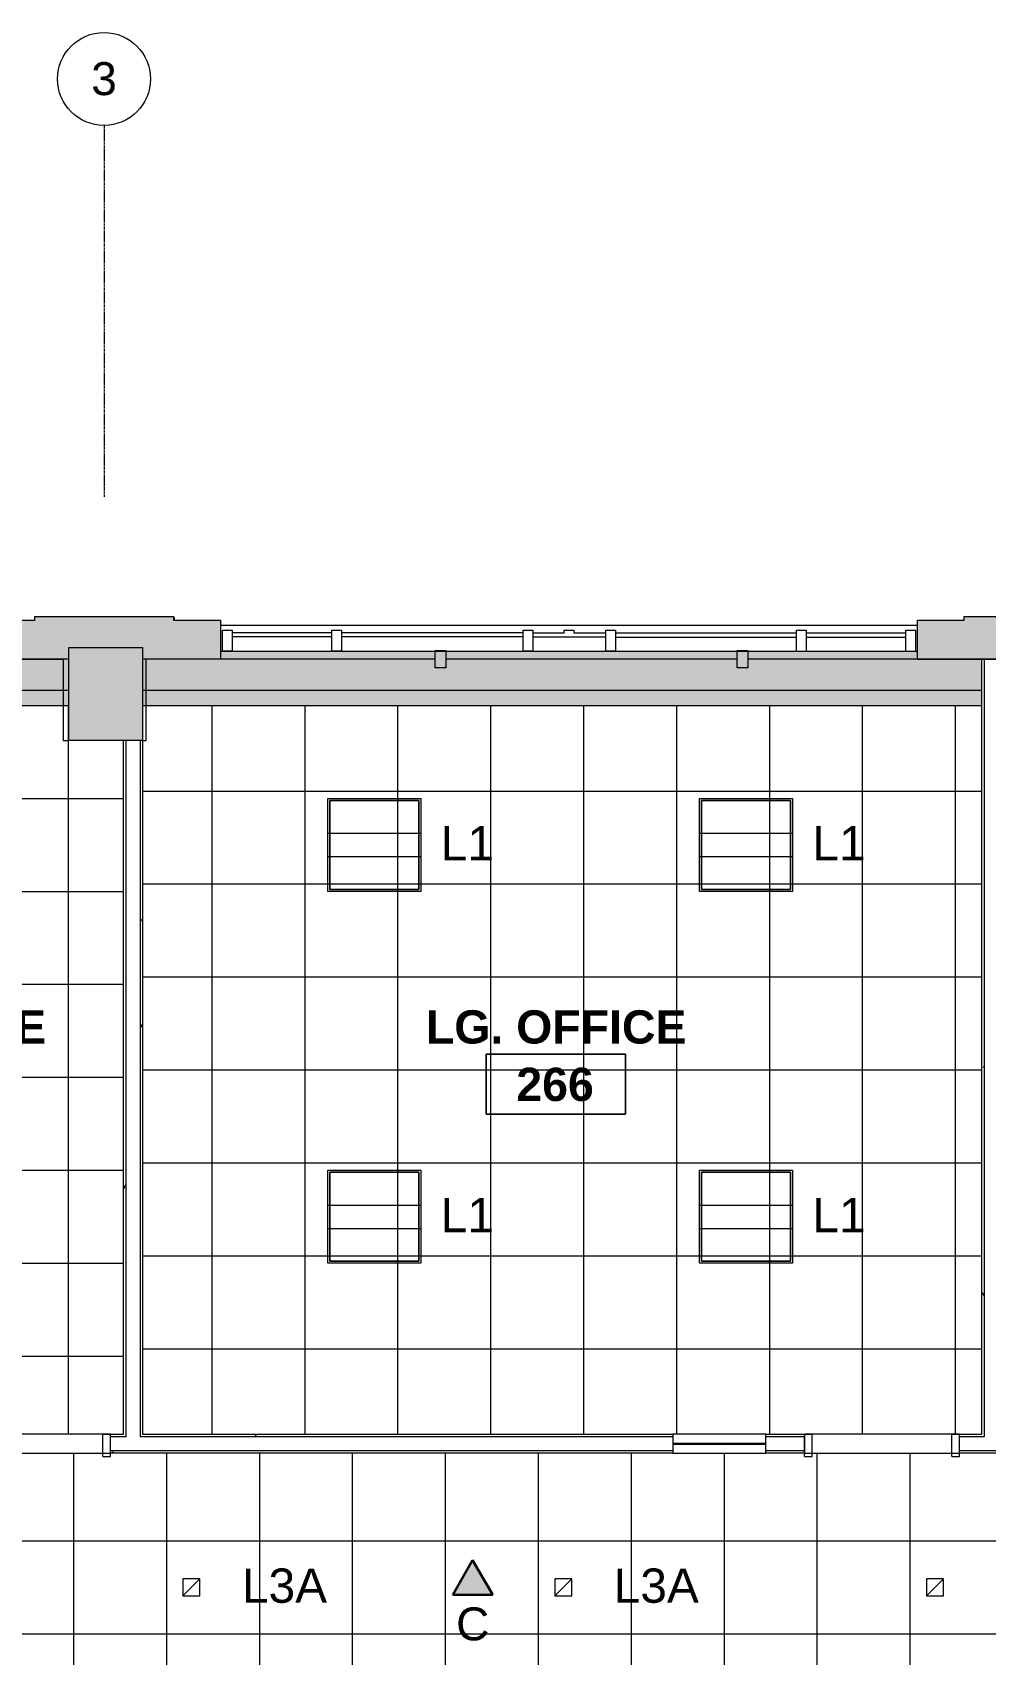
# Model space of a CAD drawing. Header units: inches. Extents: x -24 to 3083, y 122 to 13691.
# Drawn here: x 1141.6 to 1387.8, y 13272.1 to 13691 of the extents above; entities that cross this region are included whole.
import ezdxf

# ---------------------------------------------------------------- set-up
doc = ezdxf.new("R2010")
doc.units = ezdxf.units.IN
doc.header["$MEASUREMENT"] = 0
doc.linetypes.add('X2$0$Grid Line 1_2_', pattern=[0.875, 0.5, -0.125, 0.125, -0.125])
for name, color, linetype, lineweight in [('X2$0$A-ANNO-NOTE', 131, 'Continuous', 9), ('X2$0$A-AREA-IDEN', 2, 'Continuous', 9), ('X2$0$A-CLNG', 13, 'Continuous', 13), ('X2$0$A-CLNG-PATT', 13, 'Continuous', 13), ('X2$0$A-Cols-Extr', 7, 'Continuous', 9), ('X2$0$A-DOOR', 31, 'Continuous', 13), ('X2$0$A-DOOR-FRAM', 31, 'Continuous', 20), ('X2$0$A-GLAZ', 151, 'Continuous', 13), ('X2$0$A-WALL', 113, 'Continuous', 13), ('X2$0$A-Wall-Extr', 7, 'Continuous', 9), ('X2$0$A-WALL-PATT', 111, 'Continuous', 13), ('X2$0$E-ELEC-FIXT', 91, 'Continuous', 9), ('X2$0$E-LITE-EQPM', 33, 'Continuous', 9), ('X2$0$E-LITE-EQPM-IDEN', 33, 'Continuous', 9), ('X2$0$I-WALL', 2, 'Continuous', 9), ('X2$0$Plaza America_Tower 1_2nd Floor -REVIT_dwg', 8, 'Continuous', 9), ('X2$0$S-COLS', 52, 'Continuous', 13), ('X2$0$S-GRID', 1, 'Continuous', 9), ('X2$0$S-GRID-IDEN', 1, 'Continuous', 9)]:
    doc.layers.add(name, color=color, linetype=linetype, lineweight=lineweight)
doc.styles.add('X2$0$Arial_3', font='arial.ttf', dxfattribs={"height": 8.851796})
doc.styles.add('X2$0$Swis721 Lt BT', font='swissl.ttf', dxfattribs={"height": 8.514638})
doc.styles.add('X2$0$Swis721 Lt BT_B', font='', dxfattribs={"height": 8.583975})
doc.styles.get('X2$0$Swis721 Lt BT_B').set_extended_font_data('Swis721 Lt BT', bold=True)
pattern_1 = [(0, (0, 0), (30.72, 7.68), [1.267, -21.773, 1.267, -21.773, -122.88]), (0, (0, 0), (30.72, 7.68), [-46.08, 1.267, -44.813, 1.267, -21.773, -53.76]), (0, (0, 0), (30.72, 7.68), [-115.2, 1.267, -14.093, 1.267, -37.133]), (120, (11.52, 3.84), (-22.0110751, 22.7643004), [1.267, -21.773, 1.267, -21.773, -122.88]), (120, (11.52, 3.84), (-22.0110751, 22.7643004), [-46.08, 1.267, -44.813, 1.267, -21.773, -53.76]), (120, (11.52, 3.84), (-22.0110751, 22.7643004), [-115.2, 1.267, -14.093, 1.267, -37.133]), (240, (15.36, 19.2), (-8.7089249, -30.4443004), [1.267, -21.773, 1.267, -21.773, -122.88]), (240, (15.36, 19.2), (-8.7089249, -30.4443004), [-46.08, 1.267, -44.813, 1.267, -21.773, -53.76]), (240, (15.36, 19.2), (-8.7089249, -30.4443004), [-115.2, 1.267, -14.093, 1.267, -37.133])]
pattern_2 = [(0, (0, 0), (15.36, 3.84), [1.267, -10.253, 1.267, -10.253, -61.44]), (0, (0, 0), (15.36, 3.84), [-23.04, 1.267, -21.773, 1.267, -10.253, -26.88]), (0, (0, 0), (15.36, 3.84), [-57.6, 1.267, -6.413, 1.267, -17.933]), (120, (5.76, 1.92), (-11.00553755, 11.3821502), [1.267, -10.253, 1.267, -10.253, -61.44]), (120, (5.76, 1.92), (-11.00553755, 11.3821502), [-23.04, 1.267, -21.773, 1.267, -10.253, -26.88]), (120, (5.76, 1.92), (-11.00553755, 11.3821502), [-57.6, 1.267, -6.413, 1.267, -17.933]), (240, (7.68, 9.6), (-4.35446245, -15.2221502), [1.267, -10.253, 1.267, -10.253, -61.44]), (240, (7.68, 9.6), (-4.35446245, -15.2221502), [-23.04, 1.267, -21.773, 1.267, -10.253, -26.88]), (240, (7.68, 9.6), (-4.35446245, -15.2221502), [-57.6, 1.267, -6.413, 1.267, -17.933])]

# ---------------------------------------------------------------- blocks, each defined once
blk = doc.blocks.new('X2$0$PS - Duplex - Duplex-4172790-FIRST FLOOR')
at = {"layer": 'X2$0$E-ELEC-FIXT'}
for p, q in [((1.375, 2.25), (-1.375, 2.25)), ((-1.375, 2.25), (-1.375, -2.25)), ((1.375, -2.25), (1.375, 2.25)), ((-1.375, -2.25), (1.375, -2.25))]:
    blk.add_line(p, q, dxfattribs=at)
blk = doc.blocks.new('X2$0$Plaza America_Tower 1_2nd Floor -REVIT_dwg-5250115-FIRST FLOOR')
at = {"layer": 'X2$0$A-Cols-Extr', "color": 253, "flags": 128}
for points in [[(26091.16, 13529.17), (26091.16, 13508.11), (26092.64, 13508.11)], [(26111.64, 13508.11), (26112.64, 13508.11), (26112.64, 13529.17)]]:
    blk.add_lwpolyline(points, dxfattribs=at)
at = {"layer": 'X2$0$A-GLAZ', "color": 253, "lineweight": 9}
for p, q in [((26131.82, 13537.91), (26311.82, 13537.91)), ((26160.57, 13535.91), (26134.82, 13535.91)), ((26160.57, 13534.91), (26134.82, 13534.91)), ((26209.95, 13535.91), (26163.07, 13535.91)), ((26209.95, 13534.91), (26163.07, 13534.91)), ((26212.45, 13534.91), (26231.32, 13534.91)), ((26233.82, 13535.91), (26280.57, 13535.91)), ((26233.82, 13534.85), (26280.57, 13534.85)), ((26283.07, 13535.91), (26308.82, 13535.91)), ((26283.07, 13534.85), (26308.82, 13534.85)), ((26187.25, 13529.16), (26131.82, 13529.16)), ((26265.25, 13529.16), (26190, 13529.16)), ((26311.82, 13529.16), (26268, 13529.16))]:
    blk.add_line(p, q, dxfattribs=at)
at = {"layer": 'X2$0$A-GLAZ', "color": 253, "lineweight": 9, "flags": 128}
for points in [[(26134.82, 13536.66), (26134.82, 13531.16), (26132.32, 13531.16), (26132.32, 13536.66)], [(26160.57, 13531.16), (26160.57, 13536.66), (26163.07, 13536.66), (26163.07, 13531.16)], [(26212.45, 13531.16), (26209.95, 13531.16), (26209.95, 13536.66), (26212.45, 13536.66)], [(26231.32, 13531.16), (26231.32, 13536.66), (26233.82, 13536.66), (26233.82, 13531.16)], [(26283.07, 13531.12), (26280.57, 13531.12), (26280.57, 13536.62), (26283.07, 13536.62)], [(26308.82, 13531.12), (26308.82, 13536.62), (26311.32, 13536.62), (26311.32, 13531.12)]]:
    blk.add_lwpolyline(points, close=True, dxfattribs=at)
blk.add_lwpolyline([(26212.45, 13535.91), (26220.57, 13535.91), (26220.57, 13536.66), (26223.07, 13536.66), (26223.07, 13535.91), (26231.32, 13535.91)], dxfattribs=at)
at = {"layer": 'X2$0$A-Wall-Extr', "color": 253}
for p, q in [((26071.82, 13529.16), (26091.16, 13529.16)), ((26131.82, 13529.16), (26112.64, 13529.16)), ((26311.82, 13529.16), (26331.16, 13529.16))]:
    blk.add_line(p, q, dxfattribs=at)
at = {"layer": 'X2$0$A-Wall-Extr', "color": 253, "flags": 128}
blk.add_lwpolyline([(26119.66, 13539.91), (26119.82, 13539.91), (26119.82, 13539.17)], dxfattribs=at)
blk = doc.blocks.new('X2$0$Single Flush - OTJ_SOLIDFLUSH_ALUM-4900816-FIRST FLOOR')
at = {"layer": 'X2$0$A-DOOR-FRAM'}
for p, q in [((-20, -3.3125), (-20, 2.4375)), ((-20, 2.4375), (-18, 2.4375)), ((-18, -3.3125), (-18, 2.4375)), ((18.000004, -3.3125), (18.000004, 2.4375)), ((18.000004, 2.4375), (20.000004, 2.4375)), ((20.000004, -3.3125), (20.000004, 2.4375)), ((-20, -3.3125), (-18, -3.3125)), ((18.000004, -3.3125), (20.000004, -3.3125))]:
    blk.add_line(p, q, dxfattribs=at)
blk = doc.blocks.new('X2$0$Frameless opening with glazing - 24_ x 96_-4900874-FIRST FLOOR')
at = {"layer": 'X2$0$A-GLAZ', "lineweight": 30}
blk.add_line((-13.5, 0.0625), (10.5, 0.0625), dxfattribs=at)
blk = doc.blocks.new('X2$0$L-Ceiling Light - Linear Box - 2_x2_-4960925-FIRST FLOOR')
at = {"layer": 'X2$0$E-LITE-EQPM'}
for p, q in [((-12, -12), (-12, 12)), ((-12, 12), (12, 12)), ((-12, -12), (-12, 12)), ((-12, 12), (12, 12)), ((-11.5, -11.5), (-11.5, 11.5)), ((-11.5, 11.5), (11.5, 11.5)), ((11.5, 11.5), (-11.5, 11.5)), ((-11.5, 11.5), (-11.5, -11.5)), ((11.5, 11.5), (11.5, -11.5)), ((11.5, -11.5), (11.5, 11.5)), ((12, 12), (12, -12)), ((12, 12), (12, -12)), ((-12, 3), (12, 3)), ((-12, -3), (12, -3)), ((12, -12), (-12, -12)), ((12, -12), (-12, -12)), ((11.5, -11.5), (-11.5, -11.5)), ((-11.5, -11.5), (11.5, -11.5))]:
    blk.add_line(p, q, dxfattribs=at)
blk = doc.blocks.new('X2$0$Concrete-Rectangular-Column - 19 X 24-5195709-FIRST FLOOR')
at = {"layer": 'X2$0$S-COLS', "lineweight": 9}
blk.add_hatch(color=7, dxfattribs=at).paths.add_polyline_path([(-5.74, -12), (9.5, -12), (9.5, 12), (-9.5, 12), (-9.5, -12)], flags=0)
at = {"layer": 'X2$0$S-COLS', "color": 8, "lineweight": 20}
for p, q in [((-9.5, 12), (9.5, 12)), ((-9.5, -12), (-9.5, 12)), ((9.5, 12), (9.5, -12)), ((9.5, -12), (-9.5, -12))]:
    blk.add_line(p, q, dxfattribs=at)
blk = doc.blocks.new('X2$0$L-Recessed Square Downlight - 4_  black trim-5264487-FIRST FLOOR')
at = {"layer": 'X2$0$E-LITE-EQPM'}
for p, q in [((-2.1875, -2.1875), (-2.1875, 2.1875)), ((-2.1875, 2.1875), (2.1875, 2.1875)), ((-2.1875, 2.1875), (2.1875, -2.1875)), ((2.1875, 2.1875), (2.1875, -2.1875)), ((2.1875, -2.1875), (-2.1875, -2.1875))]:
    blk.add_line(p, q, dxfattribs=at)
blk = doc.blocks.new('X2$0$Grid - Grid Head - Circle-50561-FIRST FLOOR')
at = {"layer": 'X2$0$S-GRID-IDEN'}
blk.add_circle((0, 0), 0.125, dxfattribs=at)
blk = doc.blocks.new('X2$0$Room Tag - Room Name and Number-3379422-FIRST FLOOR')
at = {"layer": 'X2$0$A-AREA-IDEN'}
for p, q in [((-0.1881, -0.1636), (-0.1881, -0.0018)), ((-0.1881, -0.0018), (0.1869, -0.0018)), ((0.1869, -0.0018), (-0.1881, -0.0018)), ((-0.1881, -0.0018), (-0.1881, -0.1636)), ((0.1869, -0.0018), (0.1869, -0.1636)), ((0.1869, -0.1636), (0.1869, -0.0018)), ((0.1869, -0.1636), (-0.1881, -0.1636)), ((-0.1881, -0.1636), (0.1869, -0.1636))]:
    blk.add_line(p, q, dxfattribs=at)
blk = doc.blocks.new('X2')
at = {"layer": 'X2$0$A-ANNO-NOTE'}
blk.add_hatch(color=256, dxfattribs=at).paths.add_polyline_path([(26191.77, 13287.53), (26196.92, 13296.47), (26202.09, 13287.54)], flags=0)
at = {"layer": 'X2$0$A-CLNG-PATT'}
h = blk.add_hatch(dxfattribs=at)
h.set_pattern_fill('FP2_63', color=256, style=0, pattern_type=2)
h.set_pattern_definition(pattern_2)
h.paths.add_polyline_path([(25516.23, 12516.67), (25519.32, 12516.67), (25519.32, 12633.17), (25509.32, 12633.17), (25509.32, 12552.83), (25511.32, 12552.83), (25511.32, 12516.67), (25515.32, 12516.67)], flags=0)
h.paths.add_polyline_path([(25517.7, 12638.04), (25519.32, 12638.04), (25519.32, 12659.67), (25511.32, 12659.67), (25511.32, 12638.04), (25512.79, 12638.04)], flags=0)
h.paths.add_polyline_path([(25519.32, 12683.92), (25519.32, 12819.17), (25511.32, 12819.17), (25511.32, 12791.67), (25509.32, 12791.67), (25509.32, 12711.33), (25511.32, 12711.33), (25511.35, 12683.92)], flags=0)
h.paths.add_polyline_path([(25511.32, 12824.04), (25519.32, 12824.04), (25519.32, 12959.92), (25511.57, 12959.92), (25511.57, 12932.67), (25509.32, 12932.67), (25509.32, 12853.17), (25511.32, 12853.17), (25511.32, 12841.01)], flags=0)
h.paths.add_polyline_path([(25511.66, 12983.92), (25519.32, 12983.92), (25519.32, 13090.98), (25511.32, 13090.98), (25511.32, 13090.17), (25509.32, 13090.17), (25509.32, 13011.17), (25511.57, 13011.17), (25511.57, 12983.92)], flags=0)
h.paths.add_polyline_path([(27892.05, 12992.42), (27892.05, 13011.17), (27894.3, 13011.17), (27894.3, 13091.67), (27892.32, 13091.67), (27892.32, 13151.67), (27894.3, 13151.67), (27894.3, 13232.1), (27892.3, 13232.1), (27892.29, 13232.17), (27892.05, 13232.17), (27892.05, 13278.35), (27887.82, 13278.35), (27887.82, 13096.69), (27892.22, 13096.69), (27892.22, 13091.81), (27887.82, 13091.81), (27887.82, 13091.42), (27884.3, 13091.42), (27884.3, 12992.42)], flags=0)
h.paths.add_polyline_path([(25511.32, 13095.86), (25519.32, 13095.86), (25519.32, 13257.86), (25511.32, 13257.86), (25511.31, 13231.92), (25509.31, 13231.92), (25509.31, 13151.67), (25511.32, 13151.67), (25511.32, 13103.67)], flags=0)
h.paths.add_polyline_path([(25516.56, 13262.73), (25519.32, 13262.73), (25519.32, 13278.92), (25511.32, 13278.92), (25511.32, 13262.73)], flags=0)
h.paths.add_polyline_path([(25512, 13312.42), (25519.32, 13312.42), (25519.32, 13497.18), (25511.66, 13497.18), (25511.66, 13489.91), (25509.32, 13489.91), (25509.32, 13349.17), (25511.32, 13349.17), (25511.32, 13312.42)], flags=0)
h.paths.add_polyline_path([(27891.31, 13312.42), (27892.05, 13312.42), (27892.05, 13324.8), (27884.05, 13324.8), (27884.05, 13312.42), (27887.82, 13312.42)], flags=0)
h.paths.add_polyline_path([(27884.05, 13329.68), (27892.05, 13329.68), (27892.05, 13349.17), (27894.3, 13349.17), (27894.3, 13493.82), (27892.31, 13493.82), (27892.31, 13501.82), (27884.05, 13501.82), (27884.05, 13337.17)], flags=0)
h.paths.add_polyline_path([(27052.47, 13520.67), (27052.47, 13529.17), (27031.81, 13529.17), (27031.81, 13531.16), (26951.31, 13531.16), (26951.31, 13528.91), (26942.99, 13528.91), (26942.99, 13520.67), (27032.56, 13520.67)], flags=0)
h.paths.add_polyline_path([(26938.12, 13520.67), (26938.12, 13528.91), (26932.47, 13528.91), (26932.47, 13520.67)], flags=0)
h.paths.add_polyline_path([(27072.47, 13521.17), (27189.84, 13521.17), (27189.84, 13531.12), (27091.81, 13531.12), (27091.81, 13529.17), (27071.47, 13529.17), (27071.47, 13521.17)], flags=0)
h.paths.add_polyline_path([(27863.08, 13521.17), (27863.08, 13529.17), (27857.06, 13529.17), (27857.06, 13531.16), (27712.31, 13531.16), (27712.31, 13529.17), (27652.31, 13529.17), (27652.31, 13531.16), (27569.42, 13531.16), (27569.42, 13529.17), (27551.47, 13529.17), (27551.47, 13521.17), (27669.59, 13521.17), (27669.59, 13529.16), (27674.47, 13529.16), (27674.47, 13521.17), (27727.85, 13521.17)], flags=0)
h.paths.add_polyline_path([(27315.49, 13521.17), (27326.99, 13521.17), (27326.99, 13529.16), (27315.49, 13529.16)], flags=0)
h.paths.add_polyline_path([(27206.38, 13521.17), (27290.99, 13521.17), (27290.99, 13529.16), (27271.81, 13529.17), (27271.81, 13531.12), (27194.72, 13531.12), (27194.72, 13521.17)], flags=0)
h.paths.add_polyline_path([(27331.86, 13521.17), (27479.37, 13521.17), (27479.37, 13530.55), (27484.24, 13530.55), (27484.24, 13521.17), (27532.47, 13521.17), (27532.47, 13529.16), (27511.81, 13529.17), (27511.81, 13531.16), (27331.86, 13531.16), (27331.86, 13521.84)], flags=0)
h.paths.add_polyline_path([(26522.06, 13521.17), (26522.06, 13529.16), (26452.31, 13529.17), (26452.31, 13531.16), (26371.82, 13531.16), (26371.82, 13529.17), (26351.64, 13529.17), (26351.64, 13521.17), (26512.46, 13521.17)], flags=0)
h.paths.add_polyline_path([(26311.82, 13521.17), (26328.39, 13521.17), (26328.39, 13529.16), (26311.82, 13529.17), (26311.82, 13531.16), (26131.82, 13531.16), (26131.82, 13529.17), (26111.64, 13529.17), (26111.64, 13521.17), (26163.45, 13521.17)], flags=0)
h.paths.add_polyline_path([(25641.98, 13521.17), (25692.32, 13521.17), (25692.32, 13531.17), (25547.57, 13531.17), (25547.57, 13529.17), (25540.29, 13529.17), (25540.29, 13521.17)], flags=0)
h.paths.add_polyline_path([(25697.19, 13521.17), (25852.3, 13521.17), (25852.3, 13529.17), (25831.82, 13529.17), (25831.82, 13531.16), (25752.32, 13531.16), (25752.32, 13529.17), (25697.19, 13529.17), (25697.19, 13528.92)], flags=0)
h.paths.add_polyline_path([(25871.3, 13521.17), (25990.13, 13521.17), (25990.13, 13531.16), (25891.82, 13531.16), (25891.82, 13529.17), (25871.3, 13529.17), (25871.3, 13528.94)], flags=0)
h.paths.add_polyline_path([(25995.01, 13521.17), (26092.64, 13521.17), (26092.64, 13529.17), (26071.82, 13529.17), (26071.82, 13531.16), (25995.01, 13531.16), (25995.01, 13526.1)], flags=0)
h.paths.add_polyline_path([(25547.57, 13529.17), (25547.57, 13529.17), (25641.98, 13529.17)], flags=0)
h = blk.add_hatch(dxfattribs=at)
h.set_pattern_fill('FP2_63', color=256, style=0, pattern_type=2)
h.set_pattern_definition(pattern_2)
h.paths.add_polyline_path([(25515.32, 12512.67), (25523.32, 12512.67), (25523.32, 12633.17), (25519.32, 12633.17), (25519.32, 12516.67), (25511.32, 12516.67), (25511.32, 12512.67)], flags=0)
h.paths.add_polyline_path([(25519.32, 12638.04), (25523.32, 12638.04), (25523.32, 12659.67), (25519.32, 12659.67)], flags=0)
h.paths.add_polyline_path([(25523.32, 12983.92), (25523.32, 13090.98), (25519.32, 13090.98), (25519.32, 12983.92)], flags=0)
h.paths.add_polyline_path([(27880.3, 12992.42), (27884.3, 12992.42), (27884.3, 13091.42), (27880.3, 13091.42), (27880.3, 13030.43)], flags=0)
h.paths.add_polyline_path([(25519.32, 13095.86), (25523.32, 13095.86), (25523.32, 13257.86), (25519.32, 13257.86), (25519.32, 13148.41)], flags=0)
h.paths.add_polyline_path([(25523.32, 13262.73), (25523.32, 13278.92), (25519.32, 13278.92), (25519.32, 13262.73), (25523.1, 13262.73)], flags=0)
h.paths.add_polyline_path([(25523.32, 13312.42), (25523.32, 13497.18), (25519.32, 13497.18), (25519.32, 13312.42)], flags=0)
h.paths.add_polyline_path([(27884.05, 13312.42), (27884.05, 13324.8), (27880.05, 13324.8), (27880.05, 13312.42)], flags=0)
h.paths.add_polyline_path([(27880.42, 13329.68), (27884.05, 13329.68), (27884.05, 13501.82), (27880.05, 13501.82), (27880.05, 13329.68)], flags=0)
h.paths.add_polyline_path([(27032.56, 13517.17), (27052.47, 13517.17), (27052.47, 13520.67), (26942.99, 13520.67), (26942.99, 13517.17), (27031.81, 13517.17)], flags=0)
h.paths.add_polyline_path([(27479.37, 13517.17), (27479.37, 13521.17), (27331.86, 13521.17), (27331.86, 13517.17), (27380.2, 13517.17)], flags=0)
h.paths.add_polyline_path([(27072.47, 13517.17), (27189.84, 13517.17), (27189.84, 13521.17), (27071.47, 13521.17), (27071.47, 13517.17)], flags=0)
h.paths.add_polyline_path([(27674.47, 13517.17), (27863.08, 13517.17), (27863.08, 13521.17), (27674.47, 13521.17), (27674.47, 13518.75)], flags=0)
h.paths.add_polyline_path([(27515.12, 13517.17), (27532.47, 13517.17), (27532.47, 13521.17), (27484.24, 13521.17), (27484.24, 13517.17), (27511.81, 13517.17)], flags=0)
h.paths.add_polyline_path([(26932.47, 13517.17), (26938.12, 13517.17), (26938.12, 13520.67), (26932.47, 13520.67), (26932.47, 13528.91), (26928.47, 13528.91), (26928.47, 13517.17)], flags=0)
h.paths.add_polyline_path([(27194.72, 13517.17), (27290.99, 13517.17), (27290.99, 13521.17), (27194.72, 13521.17), (27194.72, 13519.41)], flags=0)
h.paths.add_polyline_path([(27551.47, 13517.17), (27669.59, 13517.17), (27669.59, 13521.17), (27551.47, 13521.17)], flags=0)
h.paths.add_polyline_path([(27326.99, 13517.17), (27326.99, 13521.17), (27315.49, 13521.17), (27315.49, 13517.17)], flags=0)
h.paths.add_polyline_path([(26328.39, 13517.17), (26328.39, 13521.17), (26111.64, 13521.17), (26111.64, 13517.17), (26311.82, 13517.17)], flags=0)
h.paths.add_polyline_path([(26522.06, 13517.17), (26522.06, 13521.17), (26351.64, 13521.17), (26351.64, 13517.17), (26452.31, 13517.17)], flags=0)
h.paths.add_polyline_path([(25692.32, 13517.17), (25692.32, 13521.17), (25540.29, 13521.17), (25540.29, 13517.17), (25641.98, 13517.17)], flags=0)
h.paths.add_polyline_path([(25697.19, 13517.17), (25852.3, 13517.17), (25852.3, 13521.17), (25697.19, 13521.17), (25697.19, 13519.16)], flags=0)
h.paths.add_polyline_path([(25990.13, 13517.17), (25990.13, 13521.17), (25871.3, 13521.17), (25871.3, 13517.17), (25989.63, 13517.17)], flags=0)
h.paths.add_polyline_path([(26071.82, 13517.17), (26092.64, 13517.17), (26092.64, 13521.17), (25995.01, 13521.17), (25995.01, 13517.17)], flags=0)
h = blk.add_hatch(dxfattribs=at)
h.set_pattern_fill('FP2_38', color=256, style=0, pattern_type=2)
h.set_pattern_definition([(90, (26062.975, 13421.168), (24, -1e-15), []), (0, (26062.975, 13421.168), (0, -24), [])])
h.paths.add_polyline_path([(26029.44, 13328.99), (26106.77, 13328.99), (26106.77, 13508.11), (26092.64, 13508.11), (26092.64, 13517.17), (25995.01, 13517.17), (25995.01, 13328.99)], flags=0)
h = blk.add_hatch(dxfattribs=at)
h.set_pattern_fill('FP2_79', color=256, style=0, pattern_type=2)
h.set_pattern_definition([(0, (26220.016, 13423.078), (0, -24), []), (270, (26220.016, 13423.078), (-24, -1e-15), [])])
h.paths.add_polyline_path([(26322.62, 13328.99), (26328.39, 13328.99), (26328.39, 13517.17), (26111.64, 13517.17), (26111.64, 13328.99), (26282.62, 13328.99)], flags=0)
h = blk.add_hatch(dxfattribs=at)
h.set_pattern_fill('FP2_73', color=256, style=0, pattern_type=2)
h.set_pattern_definition([(0, (26592.307, 13061.43), (0, -24), []), (270, (26592.307, 13061.43), (-24, -1e-15), [])])
h.paths.add_polyline_path([(25723.63, 12447.98), (25768.07, 12447.98), (25768.07, 13255.29), (26343.35, 13255.29), (26343.35, 13255.48), (26472.06, 13255.48), (26472.06, 13324.11), (25712.26, 13324.11), (25712.26, 12447.98)], flags=0)
at = {"layer": 'X2$0$A-WALL-PATT', "lineweight": 9}
for points in [[(26071.82, 13529.17), (26083.82, 13529.17), (26083.82, 13539.17), (26071.82, 13539.17), (26071.82, 13531.16)], [(26111.64, 13529.17), (26119.66, 13529.17), (26119.66, 13540.17), (26083.82, 13540.17), (26083.82, 13529.17), (26092.64, 13529.17), (26092.64, 13532.11), (26111.64, 13532.11), (26111.64, 13531.16)], [(26119.66, 13529.17), (26131.82, 13529.17), (26131.82, 13539.17), (26119.66, 13539.17), (26119.66, 13531.16)], [(26311.82, 13529.17), (26323.82, 13529.17), (26323.82, 13539.17), (26311.82, 13539.17), (26311.82, 13531.16)], [(26359.66, 13529.17), (26359.66, 13540.17), (26323.82, 13540.17), (26323.82, 13529.17), (26332.64, 13529.17), (26332.64, 13532.11), (26351.64, 13532.11), (26351.64, 13529.17)]]:
    blk.add_hatch(color=7, dxfattribs=at).paths.add_polyline_path(points, flags=0)
h = blk.add_hatch(dxfattribs=at)
h.set_pattern_fill('FP2_1', color=256, style=0, pattern_type=2)
h.set_pattern_definition(pattern_1)
h.paths.add_polyline_path([(26329.02, 13508.05), (26329.02, 13529.16), (26328.39, 13529.16), (26328.39, 13508.05)], flags=0)
h = blk.add_hatch(dxfattribs=at)
h.set_pattern_fill('FP2_1', color=256, style=0, pattern_type=2)
h.set_pattern_definition(pattern_1)
h.paths.add_polyline_path([(26106.77, 13328.99), (26107.39, 13328.99), (26107.39, 13508.11), (26106.77, 13508.11), (26106.77, 13384.36)], flags=0)
h = blk.add_hatch(dxfattribs=at)
h.set_pattern_fill('FP2_1', color=256, style=0, pattern_type=2)
h.set_pattern_definition(pattern_1)
h.paths.add_polyline_path([(26111.02, 13328.99), (26111.64, 13328.99), (26111.64, 13508.11), (26111.02, 13508.11), (26111.02, 13384.36)], flags=0)
h = blk.add_hatch(dxfattribs=at)
h.set_pattern_fill('FP2_1', color=256, style=0, pattern_type=2)
h.set_pattern_definition(pattern_1)
h.paths.add_polyline_path([(26329.02, 13328.36), (26329.02, 13508.05), (26328.39, 13508.05), (26328.39, 13328.36)], flags=0)
h = blk.add_hatch(dxfattribs=at)
h.set_pattern_fill('FP2_1', color=256, style=0, pattern_type=2)
h.set_pattern_definition(pattern_1)
h.paths.add_polyline_path([(26107.39, 13328.36), (26107.39, 13328.99), (26103.44, 13328.99), (26103.44, 13328.36), (26106.77, 13328.36)], flags=0)
h.paths.add_polyline_path([(26111.64, 13328.36), (26248.62, 13328.36), (26248.62, 13328.99), (26111.02, 13328.99), (26111.02, 13328.36)], flags=0)
h.paths.add_polyline_path([(26272.62, 13328.36), (26282.62, 13328.36), (26282.62, 13328.99), (26272.62, 13328.99)], flags=0)
h.paths.add_polyline_path([(25697.19, 13328.36), (25788.43, 13328.36), (25788.43, 13328.99), (25696.57, 13328.99), (25696.58, 13328.36)], flags=0)
h.paths.add_polyline_path([(25812.43, 13328.36), (25822.43, 13328.36), (25822.43, 13328.99), (25812.43, 13328.99)], flags=0)
h.paths.add_polyline_path([(26322.62, 13328.36), (26328.39, 13328.36), (26328.39, 13328.99), (26322.62, 13328.99)], flags=0)
h.paths.add_polyline_path([(25867.05, 13328.36), (25867.05, 13328.99), (25862.43, 13328.99), (25862.43, 13328.36), (25866.43, 13328.36)], flags=0)
h.paths.add_polyline_path([(25870.68, 13328.36), (25876.63, 13328.36), (25876.63, 13328.99), (25870.68, 13328.99)], flags=0)
h.paths.add_polyline_path([(25989.63, 13328.36), (25990.76, 13328.36), (25990.76, 13328.99), (25950.63, 13328.99), (25950.63, 13328.36)], flags=0)
h.paths.add_polyline_path([(25995.01, 13328.36), (26029.44, 13328.36), (26029.44, 13328.99), (25994.38, 13328.99), (25994.39, 13328.36)], flags=0)
h.paths.add_polyline_path([(26063.44, 13328.36), (26063.44, 13328.99), (26053.44, 13328.99), (26053.44, 13328.36)], flags=0)
h.paths.add_polyline_path([(25916.63, 13328.36), (25926.63, 13328.36), (25926.63, 13328.99), (25916.63, 13328.99)], flags=0)
h = blk.add_hatch(dxfattribs=at)
h.set_pattern_fill('FP2_1', color=256, style=0, pattern_type=2)
h.set_pattern_definition(pattern_1)
h.paths.add_polyline_path([(26328.39, 13324.11), (26332.64, 13324.11), (26332.64, 13324.74), (26322.62, 13324.74), (26322.62, 13324.11)], flags=0)
h.paths.add_polyline_path([(25711.63, 13324.11), (25788.43, 13324.11), (25788.43, 13324.74), (25711.63, 13324.74)], flags=0)
h.paths.add_polyline_path([(25692.32, 13324.11), (25708.01, 13324.11), (25708.01, 13324.74), (25692.32, 13324.74)], flags=0)
h.paths.add_polyline_path([(26282.62, 13324.11), (26282.62, 13324.74), (26272.62, 13324.74), (26272.62, 13324.11)], flags=0)
h.paths.add_polyline_path([(25812.43, 13324.11), (25822.43, 13324.11), (25822.43, 13324.74), (25812.43, 13324.74)], flags=0)
h.paths.add_polyline_path([(26163.45, 13324.11), (26248.62, 13324.11), (26248.62, 13324.74), (26103.44, 13324.74), (26103.44, 13324.11), (26111.64, 13324.11)], flags=0)
h.paths.add_polyline_path([(25867.05, 13324.11), (25876.63, 13324.11), (25876.63, 13324.74), (25862.43, 13324.74), (25862.43, 13324.11), (25866.43, 13324.11)], flags=0)
h.paths.add_polyline_path([(25990.13, 13324.11), (26029.44, 13324.11), (26029.44, 13324.74), (25950.63, 13324.74), (25950.63, 13324.11), (25989.63, 13324.11)], flags=0)
h.paths.add_polyline_path([(26063.44, 13324.11), (26063.44, 13324.74), (26053.44, 13324.74), (26053.44, 13324.11)], flags=0)
h.paths.add_polyline_path([(25916.63, 13324.11), (25926.63, 13324.11), (25926.63, 13324.74), (25916.63, 13324.74)], flags=0)
at = {"layer": 'X2$0$A-ANNO-NOTE'}
for p, q in [((26196.92, 13296.47), (26191.77, 13287.53)), ((26202.09, 13287.54), (26196.92, 13296.47)), ((26191.77, 13287.53), (26202.09, 13287.54))]:
    blk.add_line(p, q, dxfattribs=at)
at = {"layer": 'X2$0$A-ANNO-NOTE', "lineweight": 30}
for p, q in [((26196.92, 13296.47), (26191.77, 13287.53)), ((26196.92, 13296.47), (26202.09, 13287.54)), ((26202.09, 13287.54), (26191.77, 13287.53))]:
    blk.add_line(p, q, dxfattribs=at)
at = {"layer": 'X2$0$A-CLNG'}
for p, q in [((26131.82, 13531.16), (26311.82, 13531.16)), ((25995.01, 13521.17), (26092.64, 13521.17)), ((26111.64, 13521.17), (26328.39, 13521.17)), ((25995.01, 13517.17), (26092.64, 13517.17)), ((26111.64, 13517.17), (26328.39, 13517.17))]:
    blk.add_line(p, q, dxfattribs=at)
at = {"layer": 'X2$0$A-WALL', "color": 8, "lineweight": 20}
for p, q in [((26071.82, 13539.17), (26083.82, 13539.17)), ((26083.82, 13539.17), (26083.82, 13540.17)), ((26083.82, 13540.17), (26119.66, 13540.17)), ((26119.66, 13540.17), (26119.66, 13539.17)), ((26119.66, 13539.17), (26131.82, 13539.17)), ((26131.82, 13539.17), (26131.82, 13529.17)), ((26311.82, 13529.17), (26311.82, 13539.17)), ((26311.82, 13539.17), (26323.82, 13539.17)), ((26323.82, 13539.17), (26323.82, 13540.17)), ((26323.82, 13540.17), (26359.66, 13540.17)), ((26092.64, 13529.17), (26071.82, 13529.17)), ((26131.82, 13529.17), (26111.64, 13529.17)), ((26332.64, 13529.17), (26311.82, 13529.17))]:
    blk.add_line(p, q, dxfattribs=at)
at = {"layer": 'X2$0$A-WALL'}
for p, q in [((26329.02, 13529.16), (26329.02, 13328.36)), ((26107.39, 13508.11), (26107.39, 13328.36)), ((26111.02, 13508.11), (26111.02, 13328.36)), ((26107.39, 13328.36), (26103.44, 13328.36)), ((26248.62, 13328.36), (26111.02, 13328.36)), ((26282.62, 13328.36), (26272.62, 13328.36)), ((26329.02, 13328.36), (26322.62, 13328.36)), ((26248.62, 13324.74), (26103.44, 13324.74)), ((26282.62, 13324.74), (26272.62, 13324.74)), ((26476.31, 13324.74), (26322.62, 13324.74))]:
    blk.add_line(p, q, dxfattribs=at)
at = {"layer": 'X2$0$I-WALL', "lineweight": 13}
for p, q in [((26328.39, 13328.99), (26328.39, 13529.16)), ((26328.39, 13529.16), (26332.64, 13529.16)), ((26106.77, 13328.99), (26106.77, 13508.11)), ((26111.64, 13508.11), (26111.64, 13328.99)), ((26103.44, 13328.99), (26106.77, 13328.99)), ((26103.44, 13324.11), (26103.44, 13328.99)), ((26111.64, 13328.99), (26248.62, 13328.99)), ((26248.62, 13328.99), (26248.62, 13324.11)), ((26272.62, 13328.99), (26282.62, 13328.99)), ((26272.62, 13324.11), (26272.62, 13328.99)), ((26282.62, 13328.99), (26282.62, 13324.11)), ((26322.62, 13328.99), (26328.39, 13328.99)), ((26322.62, 13324.11), (26322.62, 13328.99)), ((26248.62, 13324.11), (26103.44, 13324.11)), ((26282.62, 13324.11), (26272.62, 13324.11)), ((26476.93, 13324.11), (26322.62, 13324.11))]:
    blk.add_line(p, q, dxfattribs=at)
at = {"layer": 'X2$0$I-WALL'}
for p, q in [((26103.44, 13328.99), (26063.44, 13328.99)), ((26272.62, 13328.99), (26248.62, 13328.99)), ((26322.62, 13328.99), (26282.62, 13328.99)), ((26063.44, 13324.11), (26103.44, 13324.11)), ((26248.62, 13324.11), (26272.62, 13324.11)), ((26282.62, 13324.11), (26322.62, 13324.11))]:
    blk.add_line(p, q, dxfattribs=at)
at = {"layer": 'X2$0$S-GRID', "linetype": 'X2$0$Grid Line 1_2_'}
blk.add_line((26101.73, 13666.96), (26101.73, 13570.96), dxfattribs=at)
at = {"layer": 'X2$0$A-AREA-IDEN', "xscale": 95.99999999999994, "yscale": 95.99999999999994, "zscale": 95.99999999999994}
blk.add_blockref('X2$0$Room Tag - Room Name and Number-3379422-FIRST FLOOR', (26218.47, 13427.33), dxfattribs=at)
at = {"layer": 'X2$0$A-DOOR'}
for p in [(26083.44, 13326.55), (26302.62, 13326.55)]:
    blk.add_blockref('X2$0$Single Flush - OTJ_SOLIDFLUSH_ALUM-4900816-FIRST FLOOR', p, dxfattribs=at)
at = {"layer": 'X2$0$A-GLAZ', "rotation": 180}
blk.add_blockref('X2$0$Frameless opening with glazing - 24_ x 96_-4900874-FIRST FLOOR', (26259.12, 13326.55), dxfattribs=at)
at = {"layer": 'X2$0$E-ELEC-FIXT', "extrusion": (0, 0, -1), "rotation": 180}
for p in [(-26188.62, 13529.16), (-26266.62, 13529.16)]:
    blk.add_blockref('X2$0$PS - Duplex - Duplex-4172790-FIRST FLOOR', p, dxfattribs=at)
at = {"layer": 'X2$0$E-LITE-EQPM'}
for p in [(26171.5, 13481.17), (26267.5, 13481.17), (26171.5, 13385.17), (26267.5, 13385.17)]:
    blk.add_blockref('X2$0$L-Ceiling Light - Linear Box - 2_x2_-4960925-FIRST FLOOR', p, dxfattribs=at)
at = {"layer": 'X2$0$E-LITE-EQPM', "extrusion": (0, 0, -1), "rotation": 180}
for p in [(-26124.31, 13289.49), (-26220.31, 13289.49), (-26316.31, 13289.49)]:
    blk.add_blockref('X2$0$L-Recessed Square Downlight - 4_  black trim-5264487-FIRST FLOOR', p, dxfattribs=at)
at = {"layer": 'X2$0$Plaza America_Tower 1_2nd Floor -REVIT_dwg', "color": 253}
blk.add_blockref('X2$0$Plaza America_Tower 1_2nd Floor -REVIT_dwg-5250115-FIRST FLOOR', (0, 0), dxfattribs=at)
at = {"layer": 'X2$0$S-COLS', "lineweight": 9}
blk.add_blockref('X2$0$Concrete-Rectangular-Column - 19 X 24-5195709-FIRST FLOOR', (26102.14, 13520.11), dxfattribs=at)
at = {"layer": 'X2$0$S-GRID-IDEN', "xscale": 95.99999999999994, "yscale": 95.99999999999994, "zscale": 95.99999999999994, "rotation": 180}
blk.add_blockref('X2$0$Grid - Grid Head - Circle-50561-FIRST FLOOR', (26101.73, 13678.96), dxfattribs=at)
at = {"layer": 'X2$0$A-ANNO-NOTE', "insert": (26196.93, 13284.29), "char_height": 8.51, "width": 9.936, "attachment_point": 2, "rotation": 0.074, "line_spacing_factor": 1.00667, "style": 'X2$0$Swis721 Lt BT'}
blk.add_mtext('C', dxfattribs=at)
at = {"layer": 'X2$0$A-AREA-IDEN', "char_height": 8.584, "attachment_point": 2, "line_spacing_factor": 0.998538, "style": 'X2$0$Swis721 Lt BT_B'}
for s, insert, width in [('SM. OFFICE', (26052.5, 13438.47), 77.76), ('LG. OFFICE', (26218.49, 13438.47), 75.708), ('266', (26218.2, 13423.64), 23.004)]:
    blk.add_mtext(s, dxfattribs=dict(at, insert=insert, width=width))
at = {"layer": 'X2$0$E-LITE-EQPM-IDEN', "char_height": 8.852, "attachment_point": 2, "line_spacing_factor": 0.938532, "style": 'X2$0$Arial_3'}
for s, insert, width in [('L1', (26195.53, 13486.02), 16.416), ('L1', (26291.53, 13486.02), 16.416), ('L1', (26195.53, 13390.02), 16.416), ('L1', (26291.53, 13390.02), 16.416), ('L3A', (26148.34, 13294.34), 26.244), ('L3A', (26244.34, 13294.34), 26.244)]:
    blk.add_mtext(s, dxfattribs=dict(at, insert=insert, width=width))
at = {"layer": 'X2$0$S-GRID-IDEN', "insert": (26101.73, 13683.29), "char_height": 8.51, "width": 7.56, "attachment_point": 2, "line_spacing_factor": 1.00667, "style": 'X2$0$Swis721 Lt BT', "bg_fill": 3, "box_fill_scale": 1.25, "bg_fill_color": 0, "bg_fill_transparency": 0}
blk.add_mtext('3', dxfattribs=at)

msp = doc.modelspace()

# ---------------------------------------------------------------- block references
at = {"color": 253, "lineweight": 5}
msp.add_blockref('X2', (-24941.6, 0), dxfattribs=at)

doc.saveas('drawing.dxf')
